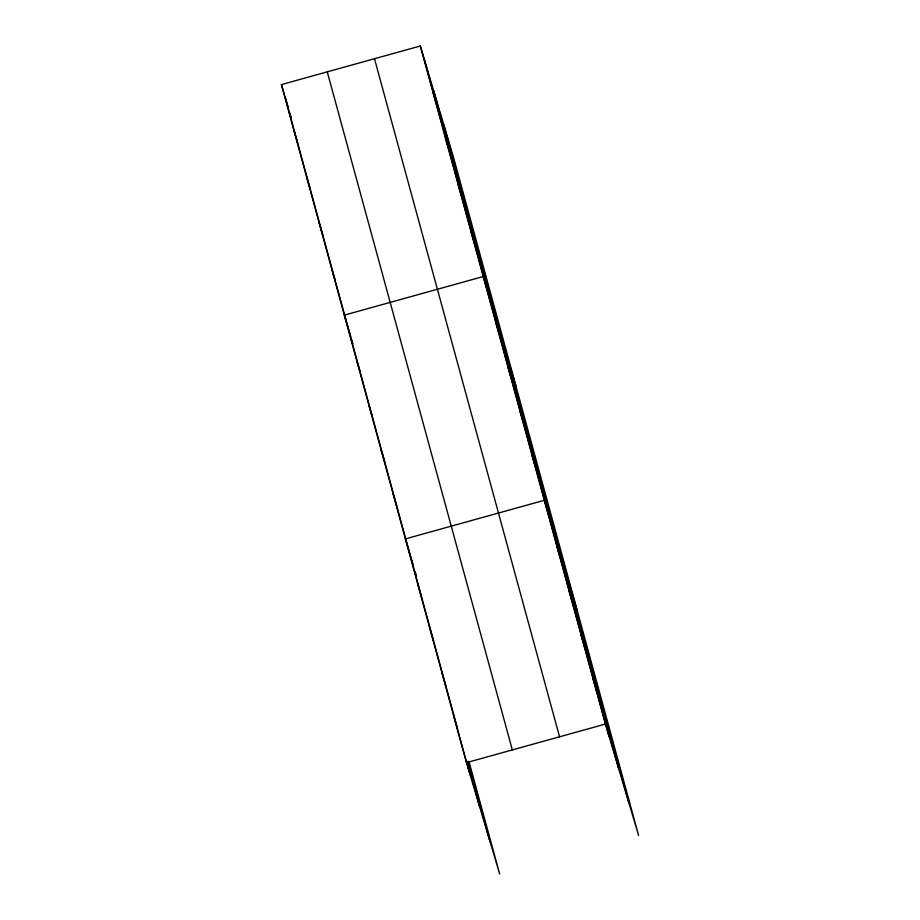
<?xml version="1.0" encoding="UTF-8"?>
<svg xmlns="http://www.w3.org/2000/svg" width="920" height="920" viewBox="0 0 920 920"><rect width="100%" height="100%" fill="white"/><g stroke="black" fill="none" stroke-linecap="round" stroke-linejoin="round"><path stroke-width="1.38" d="M468.959 761.438L499.675 874L466.486 762.645L281.416 84.582L420.325 46L453.514 157.355L638.583 835.418L605.394 724.074L420.325 46M466.486 762.645L605.394 724.074M432.906 92.103L436.54 104.293M445.498 138.218L449.121 150.397M458.079 184.322L461.713 196.512M470.66 230.437L474.294 242.615M516.442 387.895L483.253 276.54L344.333 315.123L350.808 336.846M495.466 321.298L499.088 333.477M507.679 366.056L511.313 378.235M519.892 410.803L523.526 422.981M532.105 455.561L535.739 467.739M577.518 611.662L544.318 500.307L405.409 538.89L413.517 566.064M556.531 545.066L560.165 557.244M568.744 589.812L572.378 602.002M580.968 634.57L584.591 646.748M593.181 679.317L596.815 691.506M281.416 84.582L284.636 95.404M288.293 107.663L285.039 96.761L335.386 281.198L331.752 269.008M289.926 113.126L291.145 117.208M293.998 130.686L297.631 142.864M306.578 176.801L310.212 188.98M319.171 222.904L322.793 235.083M351.624 339.572L352.843 343.666M356.546 359.869L360.18 372.059L335.754 282.555M368.759 404.627L371.99 415.46L360.548 373.416M380.983 449.385L384.606 461.564M393.197 494.132L396.83 506.322L372.393 416.806M415.138 571.527L416.357 575.609M417.622 583.636L421.256 595.827M429.835 628.394L433.469 640.573M442.048 673.141L445.683 685.331M454.261 717.899L470.108 774.835M443.762 124.626L628.831 802.7M433.711 90.907L618.78 768.982M423.959 58.178L609.029 736.253M374.486 58.73L559.555 736.805M327.255 71.852L512.325 749.915M468.084 761.265L489.923 841.271M467.659 762.806L479.872 807.553M397.198 507.667L457.527 728.72"/></g></svg>
